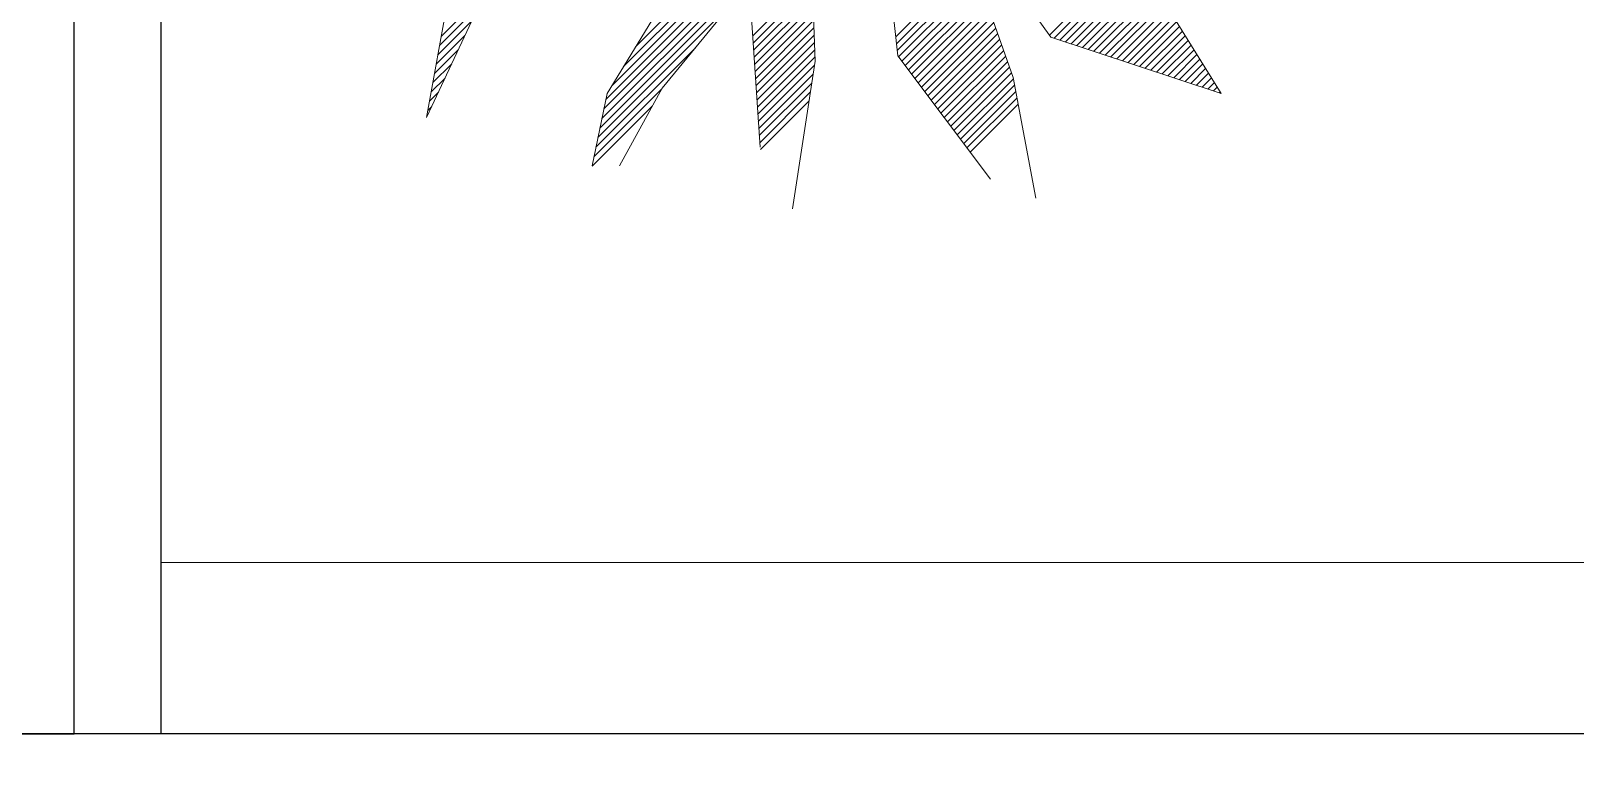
# Model space of a CAD drawing. Header units: millimetres. Extents: x 1993 to 4093, y 1262 to 2017.
# Drawn here: x 2213.03 to 2239.74, y 1587.39 to 1600.16 of the extents above; entities that cross this region are included whole.
import ezdxf

# ---------------------------------------------------------------- set-up
doc = ezdxf.new("R2010")
doc.units = ezdxf.units.MM
for name, color, linetype, lineweight in [('Decoratives', 252, 'Continuous', 18), ('FLR CARPET', 254, 'Continuous', 15), ('Partition_Glass', 142, 'Continuous', 9), ('PASSAGE', 251, 'Continuous', 25)]:
    doc.layers.add(name, color=color, linetype=linetype, lineweight=lineweight)
doc.layers.add('PARTITION GYP 75mm', color=7, linetype='Continuous', lineweight=25, true_color=0xdb0000)
doc.layers.add('PLANNER', color=3, linetype='Continuous')

# ---------------------------------------------------------------- blocks, each defined once
blk = doc.blocks.new('Planters_Med')
at = {"layer": 'Decoratives'}
for p, q in [((3.642, -8.257), (2.168, -4.076)), ((1.3, -4.68), (1.648, -7.885)), ((2.527, -5.094), (4.292, -7.56)), ((-4.297, -5.596), (-6.249, -7.548)), ((-3.382, -8.535), (-1.734, -5.841)), ((-0.877, -5.849), (-3.097, -8.069)), ((-0.872, -5.713), (-2.89, -7.731)), ((0.13, -5.656), (0.217, -7.978)), ((-6.503, -8.953), (-5.983, -6.073)), ((-0.886, -6.121), (-3.403, -8.638)), ((-0.882, -5.985), (-3.303, -8.407)), ((-0.896, -6.393), (-3.472, -8.968)), ((-0.891, -6.257), (-3.437, -8.803)), ((2.931, -6.24), (1.612, -7.558)), ((2.965, -6.337), (1.625, -7.676)), ((5.471, -6.323), (4.268, -7.526)), ((5.547, -6.379), (4.348, -7.578)), ((-0.9, -6.528), (-3.506, -9.134)), ((-0.903, -6.587), (-2.428, -8.442)), ((0.162, -6.515), (-0.863, -7.541)), ((0.167, -6.642), (-0.855, -7.664)), ((2.999, -6.434), (1.638, -7.795)), ((3.033, -6.531), (1.661, -7.903)), ((3.068, -6.628), (1.717, -7.978)), ((5.622, -6.435), (4.446, -7.611)), ((5.697, -6.491), (4.545, -7.643)), ((5.773, -6.546), (4.643, -7.676)), ((5.848, -6.602), (4.742, -7.708)), ((5.923, -6.658), (4.84, -7.741)), ((-5.39, -6.819), (-6.278, -7.708)), ((-0.737, -9.465), (-0.91, -6.817)), ((0.172, -6.768), (-0.847, -7.787)), ((0.177, -6.895), (-0.839, -7.91)), ((3.102, -6.725), (1.774, -8.053)), ((3.136, -6.822), (1.83, -8.128)), ((3.17, -6.919), (1.886, -8.203)), ((5.999, -6.714), (4.939, -7.774)), ((6.074, -6.77), (5.038, -7.806)), ((6.149, -6.826), (5.136, -7.839)), ((6.216, -6.89), (5.235, -7.872)), ((7.24, -8.535), (6.2, -6.863)), ((-5.636, -7.095), (-6.503, -8.953)), ((-1.246, -7.005), (-3.54, -9.299)), ((0.181, -7.021), (-0.831, -8.033)), ((0.186, -7.148), (-0.823, -8.156)), ((3.204, -7.016), (1.942, -8.277)), ((3.238, -7.113), (1.999, -8.352)), ((3.273, -7.21), (2.055, -8.427)), ((6.267, -6.971), (5.333, -7.904)), ((6.317, -7.052), (5.432, -7.937)), ((6.367, -7.133), (5.531, -7.969)), ((-5.725, -7.286), (-6.307, -7.868)), ((0.191, -7.274), (-0.815, -8.28)), ((0.195, -7.401), (-0.807, -8.403)), ((3.307, -7.307), (2.111, -8.502)), ((3.341, -7.404), (2.168, -8.577)), ((6.418, -7.214), (5.629, -8.002)), ((6.468, -7.294), (5.728, -8.035)), ((6.518, -7.375), (5.826, -8.067)), ((6.569, -7.456), (5.925, -8.1)), ((-5.84, -7.532), (-6.336, -8.028)), ((-1.853, -7.744), (-3.574, -9.465)), ((0.2, -7.527), (-0.799, -8.526)), ((0.205, -7.654), (-0.791, -8.649)), ((3.375, -7.501), (2.224, -8.652)), ((3.409, -7.598), (2.28, -8.727)), ((3.444, -7.695), (2.336, -8.802)), ((4.292, -7.56), (7.24, -8.535)), ((6.619, -7.537), (6.023, -8.133)), ((6.669, -7.618), (6.122, -8.165)), ((6.719, -7.699), (6.221, -8.198)), ((-5.955, -7.778), (-6.365, -8.188)), ((0.21, -7.78), (-0.783, -8.772)), ((0.214, -7.906), (-0.775, -8.895)), ((0.217, -7.978), (-0.173, -10.533)), ((1.648, -7.885), (3.252, -10.021)), ((3.478, -7.792), (2.393, -8.877)), ((3.512, -7.889), (2.449, -8.952)), ((3.546, -7.986), (2.505, -9.027)), ((6.77, -7.78), (6.319, -8.23)), ((6.82, -7.861), (6.418, -8.263)), ((6.87, -7.941), (6.516, -8.296)), ((-6.184, -8.27), (-6.423, -8.509)), ((-6.07, -8.024), (-6.394, -8.348)), ((0.207, -8.045), (-0.766, -9.018)), ((0.183, -8.2), (-0.758, -9.142)), ((3.58, -8.083), (2.561, -9.102)), ((3.615, -8.18), (2.618, -9.177)), ((3.646, -8.28), (2.674, -9.252)), ((4.032, -10.346), (3.642, -8.257)), ((6.921, -8.022), (6.615, -8.328)), ((6.971, -8.103), (6.713, -8.361)), ((7.021, -8.184), (6.812, -8.394)), ((7.072, -8.265), (6.911, -8.426)), ((-6.299, -8.516), (-6.452, -8.669)), ((-3.642, -9.79), (-3.382, -8.535)), ((-2.436, -8.458), (-3.609, -9.63)), ((-2.428, -8.442), (-3.165, -9.79)), ((0.159, -8.355), (-0.75, -9.265)), ((0.136, -8.51), (-0.742, -9.388)), ((3.667, -8.39), (2.73, -9.327)), ((3.687, -8.501), (2.786, -9.402)), ((7.122, -8.346), (7.009, -8.459)), ((7.172, -8.427), (7.108, -8.491)), ((7.223, -8.508), (7.206, -8.524)), ((-6.414, -8.762), (-6.481, -8.829)), ((-2.595, -8.748), (-3.64, -9.793)), ((0.112, -8.665), (-0.729, -9.505)), ((3.708, -8.611), (2.843, -9.476)), ((3.729, -8.722), (2.899, -9.551))]:
    blk.add_line(p, q, dxfattribs=at)
blk = doc.blocks.new('DIRECTOR CABIN 01')
at = {"layer": 'PLANNER', "ltscale": 25}
blk.add_lwpolyline([(96475.837, 8642.664), (96300.44, 8642.664), (96300.44, 8762.751), (96475.837, 8762.751)], close=True, dxfattribs=at)
blk = doc.blocks.new('MANAGER CABIN 01')
at = {"layer": 'PLANNER', "ltscale": 25}
blk.add_lwpolyline([(96300.44, 8762.751), (96198.359, 8762.751), (96198.359, 8642.667), (96300.44, 8642.667)], close=True, dxfattribs=at)

msp = doc.modelspace()

# ---------------------------------------------------------------- linework, layer by layer
at = {"layer": 'FLR CARPET', "ltscale": 25}
msp.add_lwpolyline([(2215.277, 1588.003), (2387.672, 1588.003), (2387.672, 1708.088), (2215.277, 1708.088)], close=True, dxfattribs=at)
at = {"layer": 'PARTITION GYP 75mm', "ltscale": 25}
msp.add_lwpolyline([(2212.277, 1708.088), (2215.277, 1708.088), (2215.277, 1588.003), (2212.277, 1588.003)], close=True, dxfattribs=at)
at = {"layer": 'Partition_Glass', "ltscale": 25}
msp.add_lwpolyline([(2215.277, 1588.004), (2387.674, 1588.004), (2387.674, 1590.969), (2215.277, 1590.969)], close=True, dxfattribs=at)
at = {"layer": 'PASSAGE'}
msp.add_lwpolyline([(2749.979, 1588.008), (2111.697, 1588.003), (2111.697, 1546.003), (2472.697, 1546.014), (2472.697, 1298.088), (2526.697, 1298.088)], dxfattribs=at)

# ---------------------------------------------------------------- block references
at = {"layer": 'Decoratives'}
msp.add_blockref('Planters_Med', (2226.375, 1607.616), dxfattribs=at)
at = {"layer": 'PLANNER'}
for name in ['MANAGER CABIN 01', 'DIRECTOR CABIN 01']:
    msp.add_blockref(name, (-94086.662, -7054.663), dxfattribs=at)

doc.saveas('drawing.dxf')
